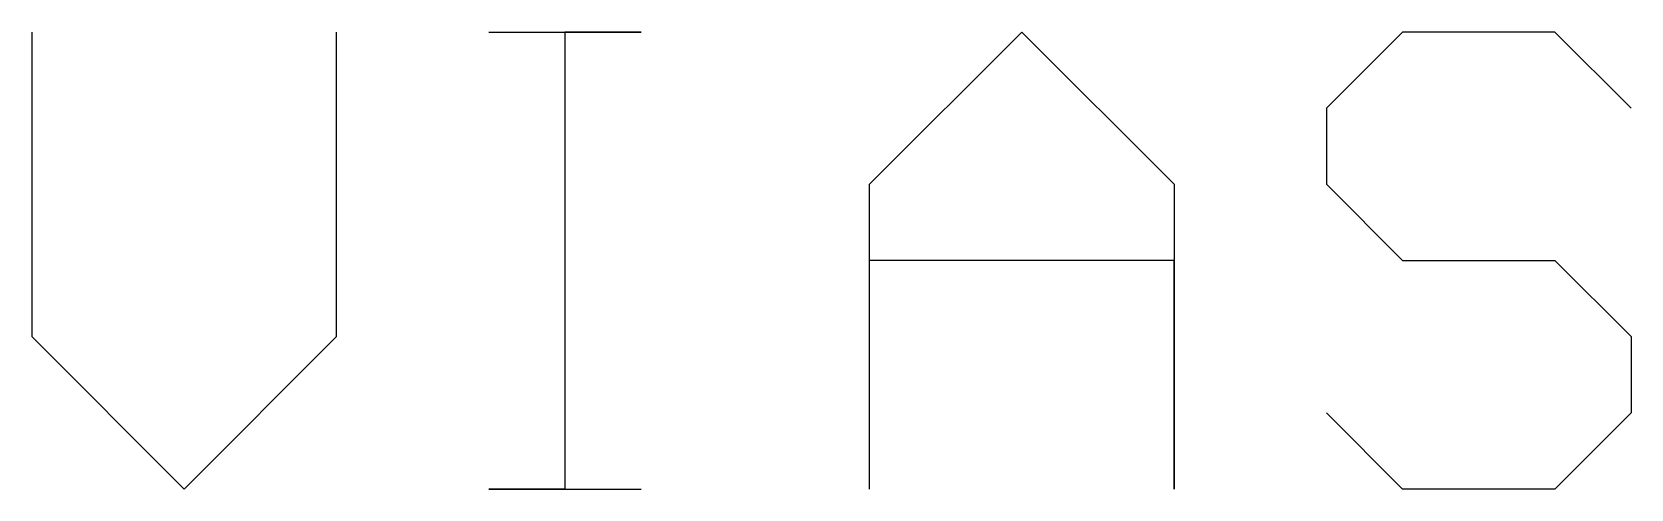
# Model space of a CAD drawing. Header units: millimetres. Extents: x 1.5 to 19.4, y 0 to 11.5.
# Drawn here: x 15.752 to 16.1652, y 0.0325 to 0.1506 of the extents above; entities that cross this region are included whole.
import ezdxf

# ---------------------------------------------------------------- set-up
doc = ezdxf.new("R2010")
doc.units = ezdxf.units.MM
doc.header["$MEASUREMENT"] = 0
doc.layers.add('DrillDrawing', color=1, linetype='Continuous')

msp = doc.modelspace()

# ---------------------------------------------------------------- linework, layer by layer
at = {"layer": 'DrillDrawing'}
for p, q in [((15.75197, 0.15055), (15.75197, 0.07184)), ((15.83068, 0.07184), (15.83068, 0.15055)), ((15.87004, 0.15055), (15.9094, 0.15055)), ((15.9094, 0.15055), (15.88972, 0.15055)), ((15.88972, 0.15055), (15.88972, 0.03248)), ((15.96843, 0.1112), (16.00779, 0.15055)), ((16.00779, 0.15055), (16.04715, 0.1112)), ((16.10618, 0.15055), (16.08651, 0.13087)), ((16.14554, 0.15055), (16.10618, 0.15055)), ((16.16522, 0.13087), (16.14554, 0.15055)), ((16.08651, 0.13087), (16.08651, 0.1112)), ((15.96843, 0.03248), (15.96843, 0.1112)), ((16.04715, 0.1112), (16.04715, 0.03248)), ((16.08651, 0.1112), (16.10618, 0.09152)), ((16.04715, 0.09152), (15.96843, 0.09152)), ((16.04715, 0.03248), (16.04715, 0.09152)), ((16.10618, 0.09152), (16.14554, 0.09152)), ((16.14554, 0.09152), (16.16522, 0.07184)), ((15.75197, 0.07184), (15.79133, 0.03248)), ((15.79133, 0.03248), (15.83068, 0.07184)), ((16.16522, 0.07184), (16.16522, 0.05216)), ((16.10618, 0.03248), (16.08651, 0.05216)), ((16.16522, 0.05216), (16.14554, 0.03248)), ((15.88972, 0.03248), (15.87004, 0.03248)), ((15.87004, 0.03248), (15.9094, 0.03248)), ((16.14554, 0.03248), (16.10618, 0.03248))]:
    msp.add_line(p, q, dxfattribs=at)

doc.saveas('drawing.dxf')
